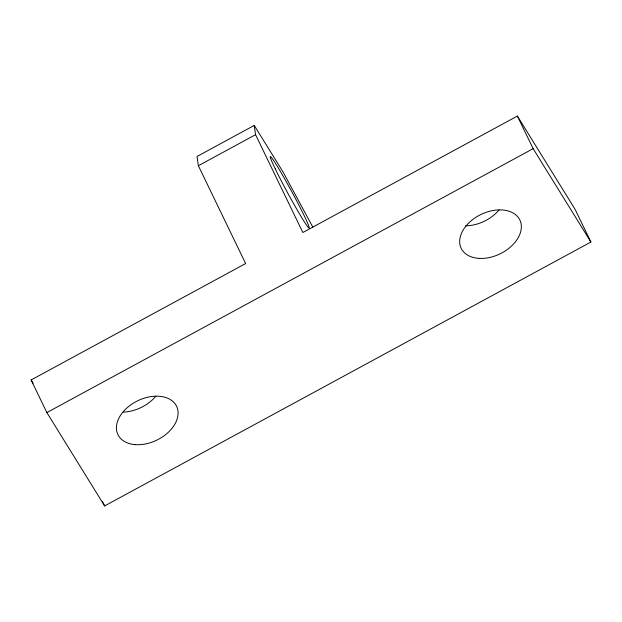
<?xml version="1.0" encoding="UTF-8"?>
<svg xmlns="http://www.w3.org/2000/svg" width="622" height="622" viewBox="0 0 622 622"><rect width="100%" height="100%" fill="white"/><g stroke="black" fill="none" stroke-linecap="round" stroke-linejoin="round"><path stroke-width="0.93" d="M254.242 125.419L197.034 156.464L198.356 165.732L245.636 263.541L31.1 379.972L46.86 412.58L104.62 505.935L590.9 242.028L575.14 209.42L517.38 116.065L302.844 232.496L255.564 134.686L254.242 125.419L283.119 172.1L312.858 227.193M198.356 165.732L255.564 134.686M46.86 412.58L533.147 148.666L590.9 242.028M31.1 379.972L33.145 383.276M517.38 116.065L533.147 148.666M102.544 501.643L104.62 505.935M499.054 209.964A32.593 21.894 -25.8 0 1 465.528 225.833M155.795 396.253A32.593 21.894 -25.8 0 1 123.242 412.106M135.192 444.629A32.593 21.894 -25.8 0 0 177.869 410.287A32.593 21.894 -25.8 0 0 128.692 406.43A32.593 21.894 -25.8 0 0 135.192 444.629M478.45 258.34A32.593 21.894 -25.8 0 0 521.127 223.99A32.593 21.894 -25.8 0 0 471.95 220.141A32.593 21.894 -25.8 0 0 478.45 258.34M275.258 168.889A40.733 2.107 61.5 0 0 308.287 227.427A40.733 2.107 61.5 0 0 285.537 180.372A40.733 2.107 61.5 0 0 275.258 168.889"/></g></svg>
